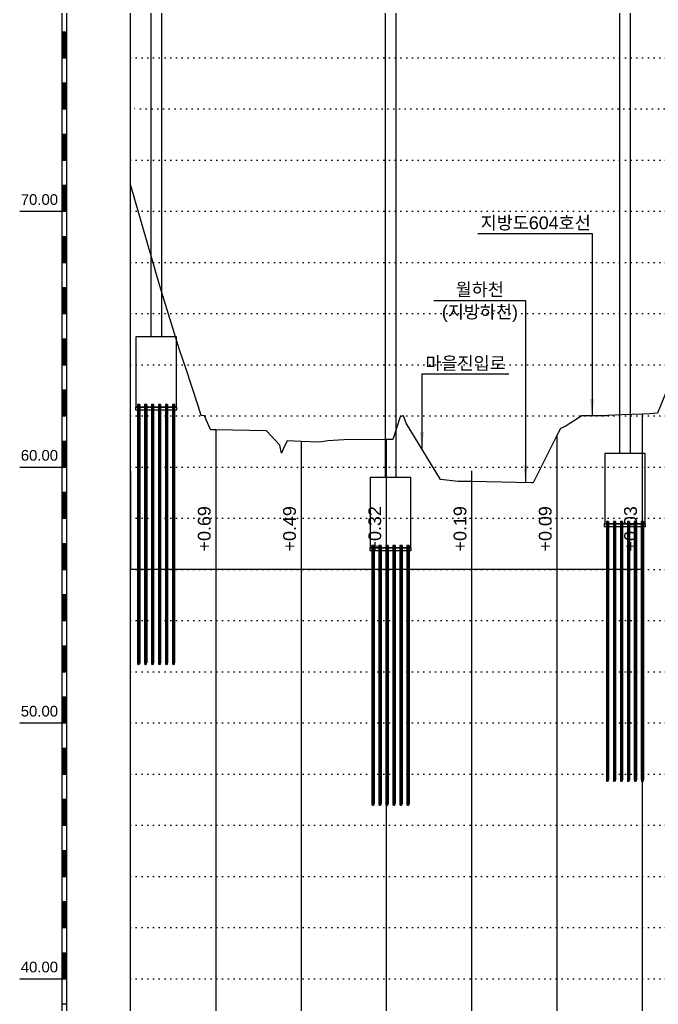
# Model space of a CAD drawing. Header units: millimetres. Extents: x -1499 to 6658, y -12483 to -6008.
# Drawn here: x 210.2 to 360, y -11639.1 to -11408.1 of the extents above; entities that cross this region are included whole.
import ezdxf
from ezdxf.enums import TextEntityAlignment as Align

# ---------------------------------------------------------------- set-up
doc = ezdxf.new("R2010")
doc.units = ezdxf.units.MM
doc.linetypes.add('A-DOTLN01H', pattern=[0.125, 0, -0.125])
for name, color, linetype in [('3공구_안성방향_CR-STRN', 4, 'Continuous'), ('CR-GRID', 56, 'A-DOTLN01H'), ('수직그리드', 1, 'Continuous'), ('일반제원문자', 3, 'Continuous'), ('축척바(문자)', 3, 'Continuous'), ('축척바(선)', 1, 'Continuous'), ('축척바(해치)', 1, 'Continuous')]:
    doc.layers.add(name, color=color, linetype=linetype)
doc.layers.add('CR-VGRD', color=7, linetype='Continuous', true_color=0x7f7f7f)
doc.styles.get("Standard").update_dxf_attribs({"font": 'arial.ttf'})

msp = doc.modelspace()

# ---------------------------------------------------------------- linework, layer by layer
at = {"layer": '3공구_안성방향_CR-STRN', "color": 253, "linetype": 'Continuous'}
for p, q in [((350.91, -11262.37), (350.91, -11509.9)), ((353.41, -11262.37), (353.41, -11509.9)), ((295.91, -11267.31), (295.91, -11515.54)), ((298.41, -11267.31), (298.41, -11515.54)), ((243.41, -11270.64), (243.41, -11482.51)), ((317.66, -11458.32), (344.45, -11458.32)), ((344.45, -11458.32), (344.45, -11501.06)), ((307.35, -11473.96), (328.84, -11473.96)), ((328.84, -11473.96), (328.84, -11516.69)), ((246.91, -11499.01), (246.91, -11482.51)), ((304.53, -11491.23), (324.9, -11491.23)), ((304.53, -11491.23), (304.53, -11508.8)), ((237.8, -11498.41), (237.8, -11559.01)), ((237.81, -11498.41), (237.81, -11559.07)), ((237.84, -11498.41), (237.84, -11559.21)), ((237.89, -11498.41), (237.89, -11559.36)), ((238.06, -11498.41), (238.06, -11559.01)), ((238.23, -11498.41), (238.23, -11558.67)), ((238.28, -11498.41), (238.28, -11558.81)), ((238.3, -11498.41), (238.3, -11558.96)), ((238.31, -11498.41), (238.31, -11559.01)), ((239.44, -11498.41), (239.44, -11559.01)), ((239.45, -11498.41), (239.45, -11559.07)), ((239.48, -11498.41), (239.48, -11559.21)), ((239.53, -11498.41), (239.53, -11559.36)), ((239.7, -11498.41), (239.7, -11559.01)), ((239.87, -11498.41), (239.87, -11558.67)), ((239.92, -11498.41), (239.92, -11558.81)), ((239.94, -11498.41), (239.94, -11558.96)), ((239.95, -11498.41), (239.95, -11559.01)), ((241.08, -11498.41), (241.08, -11559.01)), ((241.09, -11498.41), (241.09, -11559.07)), ((241.12, -11498.41), (241.12, -11559.21)), ((241.17, -11498.41), (241.17, -11559.36)), ((241.34, -11498.41), (241.34, -11559.01)), ((241.51, -11498.41), (241.51, -11558.67)), ((241.56, -11498.41), (241.56, -11558.81)), ((241.58, -11498.41), (241.58, -11558.96)), ((241.59, -11498.41), (241.59, -11559.01)), ((242.72, -11498.41), (242.72, -11559.01)), ((242.73, -11498.41), (242.73, -11559.07)), ((242.76, -11498.41), (242.76, -11559.21)), ((242.81, -11498.41), (242.81, -11559.36)), ((242.98, -11498.41), (242.98, -11559.01)), ((243.15, -11498.41), (243.15, -11558.67)), ((243.2, -11498.41), (243.2, -11558.81)), ((243.22, -11498.41), (243.22, -11558.96)), ((243.23, -11498.41), (243.23, -11559.01)), ((244.87, -11498.41), (244.36, -11498.41)), ((244.36, -11498.41), (244.36, -11559.01)), ((244.87, -11498.41), (244.36, -11498.41)), ((244.37, -11498.41), (244.37, -11559.07)), ((244.4, -11498.41), (244.4, -11559.21)), ((244.45, -11498.41), (244.45, -11559.36)), ((244.62, -11498.41), (244.62, -11559.01)), ((244.79, -11498.41), (244.79, -11558.67)), ((244.84, -11498.41), (244.84, -11558.81)), ((244.86, -11498.41), (244.86, -11558.96)), ((244.87, -11498.41), (244.87, -11559.01)), ((246.51, -11498.41), (246, -11498.41)), ((246, -11498.41), (246, -11559.01)), ((246.51, -11498.41), (246, -11498.41)), ((246.01, -11498.41), (246.01, -11559.07)), ((246.04, -11498.41), (246.04, -11559.21)), ((246.09, -11498.41), (246.09, -11559.36)), ((246.26, -11498.41), (246.26, -11559.01)), ((246.43, -11498.41), (246.43, -11558.67)), ((246.48, -11498.41), (246.48, -11558.81)), ((246.5, -11498.41), (246.5, -11558.96)), ((246.51, -11498.41), (246.51, -11559.01)), ((247.01, -11499.61), (247.01, -11499.01)), ((347.41, -11509.9), (347.41, -11526.4)), ((356.91, -11509.9), (347.41, -11509.9)), ((356.91, -11526.4), (356.91, -11509.9)), ((236.16, -11513.92), (236.16, -11537.06)), ((256.16, -11513.92), (256.16, -11537.06)), ((276.16, -11513.92), (276.16, -11537.06)), ((292.41, -11515.54), (292.41, -11532.04)), ((301.91, -11515.54), (292.41, -11515.54)), ((296.16, -11513.92), (296.16, -11537.06)), ((301.91, -11532.04), (301.91, -11515.54)), ((316.16, -11513.92), (316.16, -11537.06)), ((336.16, -11513.92), (336.16, -11537.06)), ((356.16, -11513.92), (356.16, -11537.06)), ((347.31, -11526.4), (347.31, -11527)), ((357.01, -11526.4), (347.31, -11526.4)), ((347.31, -11527), (357.01, -11527)), ((347.41, -11526.4), (356.91, -11526.4)), ((348.31, -11525.8), (347.8, -11525.8)), ((347.8, -11525.8), (347.8, -11586.4)), ((348.31, -11525.8), (347.8, -11525.8)), ((347.81, -11525.8), (347.81, -11586.46)), ((347.84, -11525.8), (347.84, -11586.6)), ((347.89, -11525.8), (347.89, -11586.75)), ((348.06, -11525.8), (348.06, -11586.4)), ((348.23, -11525.8), (348.23, -11586.05)), ((348.28, -11525.8), (348.28, -11586.2)), ((348.3, -11525.8), (348.3, -11586.34)), ((348.31, -11525.8), (348.31, -11586.4)), ((349.95, -11525.8), (349.44, -11525.8)), ((349.44, -11525.8), (349.44, -11586.4)), ((349.95, -11525.8), (349.44, -11525.8)), ((349.45, -11525.8), (349.45, -11586.46)), ((349.48, -11525.8), (349.48, -11586.6)), ((349.53, -11525.8), (349.53, -11586.75)), ((349.7, -11525.8), (349.7, -11586.4)), ((349.87, -11525.8), (349.87, -11586.05)), ((349.92, -11525.8), (349.92, -11586.2)), ((349.94, -11525.8), (349.94, -11586.34)), ((349.95, -11525.8), (349.95, -11586.4)), ((351.59, -11525.8), (351.08, -11525.8)), ((351.08, -11525.8), (351.08, -11586.4)), ((351.59, -11525.8), (351.08, -11525.8)), ((351.09, -11525.8), (351.09, -11586.46)), ((351.12, -11525.8), (351.12, -11586.6)), ((351.17, -11525.8), (351.17, -11586.75)), ((351.34, -11525.8), (351.34, -11586.4)), ((351.51, -11525.8), (351.51, -11586.05)), ((351.56, -11525.8), (351.56, -11586.2)), ((351.58, -11525.8), (351.58, -11586.34)), ((351.59, -11525.8), (351.59, -11586.4)), ((353.23, -11525.8), (352.72, -11525.8)), ((352.72, -11525.8), (352.72, -11586.4)), ((353.23, -11525.8), (352.72, -11525.8)), ((352.73, -11525.8), (352.73, -11586.46)), ((352.76, -11525.8), (352.76, -11586.6)), ((352.81, -11525.8), (352.81, -11586.75)), ((352.98, -11525.8), (352.98, -11586.4)), ((353.15, -11525.8), (353.15, -11586.05)), ((353.2, -11525.8), (353.2, -11586.2)), ((353.22, -11525.8), (353.22, -11586.34)), ((353.23, -11525.8), (353.23, -11586.4)), ((354.87, -11525.8), (354.36, -11525.8)), ((354.36, -11525.8), (354.36, -11586.4)), ((354.87, -11525.8), (354.36, -11525.8)), ((354.37, -11525.8), (354.37, -11586.46)), ((354.4, -11525.8), (354.4, -11586.6)), ((354.45, -11525.8), (354.45, -11586.75)), ((354.62, -11525.8), (354.62, -11586.4)), ((354.79, -11525.8), (354.79, -11586.05)), ((354.84, -11525.8), (354.84, -11586.2)), ((354.86, -11525.8), (354.86, -11586.34)), ((354.87, -11525.8), (354.87, -11586.4)), ((356.51, -11525.8), (356, -11525.8)), ((356, -11525.8), (356, -11586.4)), ((356.51, -11525.8), (356, -11525.8)), ((356.01, -11525.8), (356.01, -11586.46)), ((356.04, -11525.8), (356.04, -11586.6)), ((356.09, -11525.8), (356.09, -11586.75)), ((356.26, -11525.8), (356.26, -11586.4)), ((356.43, -11525.8), (356.43, -11586.05)), ((356.48, -11525.8), (356.48, -11586.2)), ((356.5, -11525.8), (356.5, -11586.34)), ((356.51, -11525.8), (356.51, -11586.4)), ((357.01, -11527), (357.01, -11526.4)), ((292.31, -11532.04), (292.31, -11532.64)), ((302.01, -11532.04), (292.31, -11532.04)), ((292.41, -11532.04), (301.91, -11532.04)), ((293.31, -11531.44), (292.8, -11531.44)), ((292.8, -11531.44), (292.8, -11592.04)), ((293.31, -11531.44), (292.8, -11531.44)), ((292.81, -11531.44), (292.81, -11592.1)), ((292.84, -11531.44), (292.84, -11592.24)), ((292.89, -11531.44), (292.89, -11592.39)), ((293.06, -11531.44), (293.06, -11592.04)), ((293.23, -11531.44), (293.23, -11591.69)), ((293.28, -11531.44), (293.28, -11591.84)), ((293.3, -11531.44), (293.3, -11591.98)), ((293.31, -11531.44), (293.31, -11592.04)), ((294.95, -11531.44), (294.44, -11531.44)), ((294.44, -11531.44), (294.44, -11592.04)), ((294.95, -11531.44), (294.44, -11531.44)), ((294.45, -11531.44), (294.45, -11592.1)), ((294.48, -11531.44), (294.48, -11592.24)), ((294.53, -11531.44), (294.53, -11592.39)), ((294.7, -11531.44), (294.7, -11592.04)), ((294.87, -11531.44), (294.87, -11591.69)), ((294.92, -11531.44), (294.92, -11591.84)), ((294.94, -11531.44), (294.94, -11591.98)), ((294.95, -11531.44), (294.95, -11592.04)), ((296.59, -11531.44), (296.08, -11531.44)), ((296.08, -11531.44), (296.08, -11592.04)), ((296.59, -11531.44), (296.08, -11531.44)), ((296.09, -11531.44), (296.09, -11592.1)), ((296.12, -11531.44), (296.12, -11592.24)), ((296.17, -11531.44), (296.17, -11592.39)), ((296.34, -11531.44), (296.34, -11592.04)), ((296.51, -11531.44), (296.51, -11591.69)), ((296.56, -11531.44), (296.56, -11591.84)), ((296.58, -11531.44), (296.58, -11591.98)), ((296.59, -11531.44), (296.59, -11592.04)), ((298.23, -11531.44), (297.72, -11531.44)), ((297.72, -11531.44), (297.72, -11592.04)), ((298.23, -11531.44), (297.72, -11531.44)), ((297.73, -11531.44), (297.73, -11592.1)), ((297.76, -11531.44), (297.76, -11592.24)), ((297.81, -11531.44), (297.81, -11592.39)), ((297.98, -11531.44), (297.98, -11592.04)), ((298.15, -11531.44), (298.15, -11591.69)), ((298.2, -11531.44), (298.2, -11591.84)), ((298.22, -11531.44), (298.22, -11591.98)), ((298.23, -11531.44), (298.23, -11592.04)), ((299.87, -11531.44), (299.36, -11531.44)), ((299.36, -11531.44), (299.36, -11592.04)), ((299.87, -11531.44), (299.36, -11531.44)), ((299.37, -11531.44), (299.37, -11592.1)), ((299.4, -11531.44), (299.4, -11592.24)), ((299.45, -11531.44), (299.45, -11592.39)), ((299.62, -11531.44), (299.62, -11592.04)), ((299.79, -11531.44), (299.79, -11591.69)), ((299.84, -11531.44), (299.84, -11591.84)), ((299.86, -11531.44), (299.86, -11591.98)), ((299.87, -11531.44), (299.87, -11592.04)), ((301.51, -11531.44), (301, -11531.44)), ((301, -11531.44), (301, -11592.04)), ((301.51, -11531.44), (301, -11531.44)), ((301.01, -11531.44), (301.01, -11592.1)), ((301.04, -11531.44), (301.04, -11592.24)), ((301.09, -11531.44), (301.09, -11592.39)), ((301.26, -11531.44), (301.26, -11592.04)), ((301.43, -11531.44), (301.43, -11591.69)), ((301.48, -11531.44), (301.48, -11591.84)), ((301.5, -11531.44), (301.5, -11591.98)), ((301.51, -11531.44), (301.51, -11592.04)), ((302.01, -11532.64), (302.01, -11532.04)), ((292.31, -11532.64), (302.01, -11532.64)), ((356.16, -11537.06), (236.16, -11537.06))]:
    msp.add_line(p, q, dxfattribs=at)
at = {"layer": '3공구_안성방향_CR-STRN', "color": 1, "linetype": 'Continuous'}
for p, q in [((240.91, -11270.64), (240.91, -11482.51)), ((237.41, -11482.51), (237.41, -11499.01)), ((246.91, -11482.51), (237.41, -11482.51)), ((237.31, -11499.01), (237.31, -11499.61)), ((247.01, -11499.01), (237.31, -11499.01)), ((237.31, -11499.61), (247.01, -11499.61)), ((237.41, -11499.01), (246.91, -11499.01)), ((238.31, -11498.41), (237.8, -11498.41)), ((238.31, -11498.41), (237.8, -11498.41)), ((239.95, -11498.41), (239.44, -11498.41)), ((239.95, -11498.41), (239.44, -11498.41)), ((241.59, -11498.41), (241.08, -11498.41)), ((241.59, -11498.41), (241.08, -11498.41)), ((243.23, -11498.41), (242.72, -11498.41)), ((243.23, -11498.41), (242.72, -11498.41))]:
    msp.add_line(p, q, dxfattribs=at)
at = {"layer": '3공구_안성방향_CR-STRN', "color": 253, "linetype": 'Continuous'}
for centre, major_axis, start_param, end_param in [((237.93, -11558.52), (0, 0.906), 2.229119, 4.134518), ((238.18, -11559.59), (0, 0.952), -0.927295, 0.927295), ((238.18, -11558.44), (0, 0.953), 2.214297, 4.068888), ((239.57, -11558.52), (0, 0.906), 2.229119, 4.134518), ((239.82, -11559.59), (0, 0.952), -0.927295, 0.927295), ((239.82, -11558.44), (0, 0.953), 2.214297, 4.068888), ((241.21, -11558.52), (0, 0.906), 2.229119, 4.134518), ((241.46, -11559.59), (0, 0.952), -0.927295, 0.927295), ((241.46, -11558.44), (0, 0.953), 2.214297, 4.068888), ((242.85, -11558.52), (0, 0.906), 2.229119, 4.134518), ((243.1, -11559.59), (0, 0.952), -0.927295, 0.927295), ((243.1, -11558.44), (0, 0.953), 2.214297, 4.068888), ((244.49, -11558.52), (0, 0.906), 2.229119, 4.134518), ((244.74, -11559.59), (0, 0.952), -0.927295, 0.927295), ((244.74, -11558.44), (0, 0.953), 2.214297, 4.068888), ((246.13, -11558.52), (0, 0.906), 2.229119, 4.134518), ((246.38, -11559.59), (0, 0.952), -0.927295, 0.927295), ((246.38, -11558.44), (0, 0.953), 2.214297, 4.068888), ((347.93, -11585.91), (0, 0.906), 2.229119, 4.134518), ((348.18, -11586.97), (0, 0.952), -0.927295, 0.927295), ((348.18, -11585.83), (0, 0.953), 2.214297, 4.068888), ((349.57, -11585.91), (0, 0.906), 2.229119, 4.134518), ((349.82, -11586.97), (0, 0.952), -0.927295, 0.927295), ((349.82, -11585.83), (0, 0.953), 2.214297, 4.068888), ((351.21, -11585.91), (0, 0.906), 2.229119, 4.134518), ((351.46, -11586.97), (0, 0.952), -0.927295, 0.927295), ((351.46, -11585.83), (0, 0.953), 2.214297, 4.068888), ((352.85, -11585.91), (0, 0.906), 2.229119, 4.134518), ((353.1, -11586.97), (0, 0.952), -0.927295, 0.927295), ((353.1, -11585.83), (0, 0.953), 2.214297, 4.068888), ((354.49, -11585.91), (0, 0.906), 2.229119, 4.134518), ((354.74, -11586.97), (0, 0.952), -0.927295, 0.927295), ((354.74, -11585.83), (0, 0.953), 2.214297, 4.068888), ((356.13, -11585.91), (0, 0.906), 2.229119, 4.134518), ((356.38, -11586.97), (0, 0.952), -0.927295, 0.927295), ((356.38, -11585.83), (0, 0.953), 2.214297, 4.068888), ((292.93, -11591.55), (0, 0.906), 2.229119, 4.134518), ((293.18, -11592.61), (0, 0.952), -0.927295, 0.927295), ((293.18, -11591.47), (0, 0.953), 2.214297, 4.068888), ((294.57, -11591.55), (0, 0.906), 2.229119, 4.134518), ((294.82, -11592.61), (0, 0.952), -0.927295, 0.927295), ((294.82, -11591.47), (0, 0.953), 2.214297, 4.068888), ((296.21, -11591.55), (0, 0.906), 2.229119, 4.134518), ((296.46, -11592.61), (0, 0.952), -0.927295, 0.927295), ((296.46, -11591.47), (0, 0.953), 2.214297, 4.068888), ((297.85, -11591.55), (0, 0.906), 2.229119, 4.134518), ((298.1, -11592.61), (0, 0.952), -0.927295, 0.927295), ((298.1, -11591.47), (0, 0.953), 2.214297, 4.068888), ((299.49, -11591.55), (0, 0.906), 2.229119, 4.134518), ((299.74, -11592.61), (0, 0.952), -0.927295, 0.927295), ((299.74, -11591.47), (0, 0.953), 2.214297, 4.068888), ((301.13, -11591.55), (0, 0.906), 2.229119, 4.134518), ((301.38, -11592.61), (0, 0.952), -0.927295, 0.927295), ((301.38, -11591.47), (0, 0.953), 2.214297, 4.068888)]:
    msp.add_ellipse(centre, major_axis=major_axis, ratio=0.166667, start_param=start_param, end_param=end_param, dxfattribs=at)
for points in [[(344.45, -11501.06), (343.95, -11497.06), (344.95, -11497.06)], [(304.53, -11508.8), (304.03, -11504.8), (305.03, -11504.8)], [(328.84, -11516.69), (328.34, -11512.69), (329.34, -11512.69)]]:
    msp.add_solid(points, dxfattribs=at)
at = {"layer": 'CR-GRID', "linetype": 'A-DOTLN01H', "ltscale": 10}
for p, q in [((236.16, -11417.06), (696.16, -11417.06)), ((696.16, -11429.06), (236.16, -11429.06)), ((236.16, -11441.06), (696.16, -11441.06)), ((236.16, -11453.06), (696.16, -11453.06)), ((236.16, -11453.06), (696.16, -11453.06)), ((236.16, -11465.06), (696.16, -11465.06)), ((236.16, -11477.06), (696.16, -11477.06)), ((236.16, -11489.06), (696.16, -11489.06)), ((236.16, -11501.06), (696.16, -11501.06)), ((236.16, -11513.06), (696.16, -11513.06)), ((236.16, -11513.06), (696.16, -11513.06)), ((236.16, -11525.06), (696.16, -11525.06)), ((236.16, -11537.06), (696.16, -11537.06)), ((236.16, -11549.06), (696.16, -11549.06)), ((236.16, -11561.06), (696.16, -11561.06)), ((236.16, -11573.06), (696.16, -11573.06)), ((236.16, -11573.06), (696.16, -11573.06)), ((236.16, -11585.06), (696.16, -11585.06)), ((236.16, -11597.06), (696.16, -11597.06)), ((236.16, -11609.06), (696.16, -11609.06)), ((236.16, -11621.06), (696.16, -11621.06)), ((236.16, -11633.06), (696.16, -11633.06)), ((236.16, -11633.06), (696.16, -11633.06))]:
    msp.add_line(p, q, dxfattribs=at)
at = {"layer": 'CR-VGRD', "color": 253, "linetype": 'Continuous', "flags": 128}
msp.add_lwpolyline([(363.54, -11491.22), (359.79, -11500.4), (357.9, -11500.58), (356.16, -11500.64), (351.43, -11500.82), (348.06, -11501), (347.76, -11501.06), (347.23, -11501.06), (347.21, -11501.06), (346.46, -11501.06), (345.8, -11501.06), (345.49, -11501.06), (342.02, -11501.06), (338.13, -11503.58), (337.01, -11504), (336.16, -11505.68), (330.63, -11516.78), (330.23, -11516.72), (316.16, -11516.48), (313, -11516.42), (308.88, -11515.94), (300.84, -11502.74), (300.21, -11501.06), (300.16, -11501.06), (299.41, -11501.3), (297.68, -11506.58), (296.16, -11506.58), (286.22, -11506.7), (282.47, -11506.88), (280.49, -11507.24), (276.16, -11507.06), (272.89, -11506.94), (271.98, -11508.86), (271.58, -11509.82), (271.16, -11507.9), (268.05, -11504.6), (256.16, -11504.3), (255.48, -11504.3), (254.98, -11504.3), (254.84, -11504.18), (254.75, -11503.94), (253.49, -11501.06), (252.77, -11500.94), (252.01, -11498.72), (249.16, -11489.84), (247.65, -11485.58), (243.21, -11471.12), (243.19, -11471.06), (243.17, -11471), (243.14, -11470.88), (236.16, -11446.76)], dxfattribs=at)
at = {"layer": '수직그리드', "color": 253}
for p, q in [((356.16, -11500.64), (356.16, -11873.06)), ((256.16, -11504.3), (256.16, -11873.06)), ((296.16, -11506.58), (296.16, -11873.06)), ((336.16, -11505.68), (336.16, -11873.06)), ((276.16, -11507.06), (276.16, -11873.06)), ((316.16, -11516.48), (316.16, -11873.06))]:
    msp.add_line(p, q, dxfattribs=at)
at = {"layer": '축척바(선)'}
for p, q in [((236.16, -11873.06), (236.16, -10307.06)), ((236.16, -11873.06), (236.16, -10307.06)), ((220.16, -11873.06), (220.16, -10313.06)), ((220.16, -11873.06), (220.16, -10313.06)), ((220.16, -11873.06), (220.16, -10313.06)), ((220.16, -11873.06), (220.16, -10313.06)), ((221.16, -10313.06), (221.16, -11873.06)), ((221.16, -10313.06), (221.16, -11873.06)), ((221.16, -10313.06), (221.16, -11873.06)), ((221.16, -10313.06), (221.16, -11873.06)), ((210.16, -11453.06), (221.16, -11453.06)), ((210.16, -11513.06), (221.16, -11513.06)), ((210.16, -11573.06), (221.16, -11573.06)), ((210.16, -11633.06), (221.16, -11633.06))]:
    msp.add_line(p, q, dxfattribs=at)
at = {"layer": '축척바(해치)'}
for p, q in [((220.16, -11411.06), (220.16, -11405.06)), ((221.16, -11405.06), (221.16, -11411.06)), ((220.16, -11417.06), (220.16, -11411.06)), ((220.16, -11411.06), (221.16, -11411.06)), ((221.16, -11411.06), (220.16, -11411.06)), ((220.26, -11417.06), (220.26, -11411.06)), ((220.36, -11411.06), (220.36, -11417.06)), ((220.46, -11417.06), (220.46, -11411.06)), ((220.56, -11411.06), (220.56, -11417.06)), ((220.66, -11417.06), (220.66, -11411.06)), ((220.76, -11411.06), (220.76, -11417.06)), ((220.86, -11417.06), (220.86, -11411.06)), ((220.96, -11411.06), (220.96, -11417.06)), ((221.06, -11417.06), (221.06, -11411.06)), ((221.16, -11411.06), (221.16, -11417.06)), ((220.16, -11423.06), (220.16, -11417.06)), ((220.16, -11417.06), (221.16, -11417.06)), ((220.16, -11423.06), (220.16, -11417.06)), ((220.16, -11417.06), (221.16, -11417.06)), ((221.16, -11417.06), (220.16, -11417.06)), ((221.16, -11417.06), (221.16, -11423.06)), ((220.16, -11429.06), (220.16, -11423.06)), ((220.16, -11423.06), (221.16, -11423.06)), ((220.16, -11429.06), (220.16, -11423.06)), ((220.16, -11423.06), (221.16, -11423.06)), ((221.16, -11423.06), (220.16, -11423.06)), ((220.26, -11429.06), (220.26, -11423.06)), ((220.26, -11429.06), (220.26, -11423.06)), ((220.36, -11423.06), (220.36, -11429.06)), ((220.36, -11423.06), (220.36, -11429.06)), ((220.46, -11429.06), (220.46, -11423.06)), ((220.46, -11429.06), (220.46, -11423.06)), ((220.56, -11423.06), (220.56, -11429.06)), ((220.56, -11423.06), (220.56, -11429.06)), ((220.66, -11429.06), (220.66, -11423.06)), ((220.66, -11429.06), (220.66, -11423.06)), ((220.76, -11423.06), (220.76, -11429.06)), ((220.76, -11423.06), (220.76, -11429.06)), ((220.86, -11429.06), (220.86, -11423.06)), ((220.86, -11429.06), (220.86, -11423.06)), ((220.96, -11423.06), (220.96, -11429.06)), ((220.96, -11423.06), (220.96, -11429.06)), ((221.06, -11429.06), (221.06, -11423.06)), ((221.06, -11429.06), (221.06, -11423.06)), ((221.16, -11423.06), (221.16, -11429.06)), ((221.16, -11423.06), (221.16, -11429.06)), ((220.16, -11435.06), (220.16, -11429.06)), ((220.16, -11429.06), (221.16, -11429.06)), ((221.16, -11429.06), (220.16, -11429.06)), ((220.16, -11435.06), (220.16, -11429.06)), ((220.16, -11429.06), (221.16, -11429.06)), ((221.16, -11429.06), (220.16, -11429.06)), ((221.16, -11429.06), (221.16, -11435.06)), ((221.16, -11429.06), (221.16, -11435.06)), ((220.16, -11441.06), (220.16, -11435.06)), ((220.16, -11435.06), (221.16, -11435.06)), ((221.16, -11435.06), (220.16, -11435.06)), ((220.16, -11441.06), (220.16, -11435.06)), ((220.16, -11435.06), (221.16, -11435.06)), ((221.16, -11435.06), (220.16, -11435.06)), ((220.26, -11441.06), (220.26, -11435.06)), ((220.26, -11441.06), (220.26, -11435.06)), ((220.36, -11435.06), (220.36, -11441.06)), ((220.36, -11435.06), (220.36, -11441.06)), ((220.46, -11441.06), (220.46, -11435.06)), ((220.46, -11441.06), (220.46, -11435.06)), ((220.56, -11435.06), (220.56, -11441.06)), ((220.56, -11435.06), (220.56, -11441.06)), ((220.66, -11441.06), (220.66, -11435.06)), ((220.66, -11441.06), (220.66, -11435.06)), ((220.76, -11435.06), (220.76, -11441.06)), ((220.76, -11435.06), (220.76, -11441.06)), ((220.86, -11441.06), (220.86, -11435.06)), ((220.86, -11441.06), (220.86, -11435.06)), ((220.96, -11435.06), (220.96, -11441.06)), ((220.96, -11435.06), (220.96, -11441.06)), ((221.06, -11441.06), (221.06, -11435.06)), ((221.06, -11441.06), (221.06, -11435.06)), ((221.16, -11435.06), (221.16, -11441.06)), ((221.16, -11435.06), (221.16, -11441.06)), ((220.16, -11447.06), (220.16, -11441.06)), ((220.16, -11441.06), (221.16, -11441.06)), ((221.16, -11441.06), (220.16, -11441.06)), ((220.16, -11447.06), (220.16, -11441.06)), ((220.16, -11441.06), (221.16, -11441.06)), ((221.16, -11441.06), (220.16, -11441.06)), ((221.16, -11441.06), (221.16, -11447.06)), ((221.16, -11441.06), (221.16, -11447.06)), ((220.16, -11453.06), (220.16, -11447.06)), ((220.16, -11447.06), (221.16, -11447.06)), ((221.16, -11447.06), (220.16, -11447.06)), ((220.16, -11453.06), (220.16, -11447.06)), ((220.16, -11447.06), (221.16, -11447.06)), ((221.16, -11447.06), (220.16, -11447.06)), ((220.26, -11453.06), (220.26, -11447.06)), ((220.26, -11453.06), (220.26, -11447.06)), ((220.36, -11447.06), (220.36, -11453.06)), ((220.36, -11447.06), (220.36, -11453.06)), ((220.46, -11453.06), (220.46, -11447.06)), ((220.46, -11453.06), (220.46, -11447.06)), ((220.56, -11447.06), (220.56, -11453.06)), ((220.56, -11447.06), (220.56, -11453.06)), ((220.66, -11453.06), (220.66, -11447.06)), ((220.66, -11453.06), (220.66, -11447.06)), ((220.76, -11447.06), (220.76, -11453.06)), ((220.76, -11447.06), (220.76, -11453.06)), ((220.86, -11453.06), (220.86, -11447.06)), ((220.86, -11453.06), (220.86, -11447.06)), ((220.96, -11447.06), (220.96, -11453.06)), ((220.96, -11447.06), (220.96, -11453.06)), ((221.06, -11453.06), (221.06, -11447.06)), ((221.06, -11453.06), (221.06, -11447.06)), ((221.16, -11447.06), (221.16, -11453.06)), ((221.16, -11447.06), (221.16, -11453.06)), ((220.16, -11459.06), (220.16, -11453.06)), ((220.16, -11453.06), (221.16, -11453.06)), ((221.16, -11453.06), (220.16, -11453.06)), ((220.16, -11459.06), (220.16, -11453.06)), ((220.16, -11453.06), (221.16, -11453.06)), ((221.16, -11453.06), (220.16, -11453.06)), ((221.16, -11453.06), (221.16, -11459.06)), ((221.16, -11453.06), (221.16, -11459.06)), ((220.16, -11465.06), (220.16, -11459.06)), ((220.16, -11459.06), (221.16, -11459.06)), ((221.16, -11459.06), (220.16, -11459.06)), ((220.16, -11465.06), (220.16, -11459.06)), ((220.16, -11459.06), (221.16, -11459.06)), ((221.16, -11459.06), (220.16, -11459.06)), ((220.26, -11465.06), (220.26, -11459.06)), ((220.26, -11465.06), (220.26, -11459.06)), ((220.36, -11459.06), (220.36, -11465.06)), ((220.36, -11459.06), (220.36, -11465.06)), ((220.46, -11465.06), (220.46, -11459.06)), ((220.46, -11465.06), (220.46, -11459.06)), ((220.56, -11459.06), (220.56, -11465.06)), ((220.56, -11459.06), (220.56, -11465.06)), ((220.66, -11465.06), (220.66, -11459.06)), ((220.66, -11465.06), (220.66, -11459.06)), ((220.76, -11459.06), (220.76, -11465.06)), ((220.76, -11459.06), (220.76, -11465.06)), ((220.86, -11465.06), (220.86, -11459.06)), ((220.86, -11465.06), (220.86, -11459.06)), ((220.96, -11459.06), (220.96, -11465.06)), ((220.96, -11459.06), (220.96, -11465.06)), ((221.06, -11465.06), (221.06, -11459.06)), ((221.06, -11465.06), (221.06, -11459.06)), ((221.16, -11459.06), (221.16, -11465.06)), ((221.16, -11459.06), (221.16, -11465.06)), ((220.16, -11471.06), (220.16, -11465.06)), ((220.16, -11465.06), (221.16, -11465.06)), ((221.16, -11465.06), (220.16, -11465.06)), ((220.16, -11471.06), (220.16, -11465.06)), ((220.16, -11465.06), (221.16, -11465.06)), ((221.16, -11465.06), (220.16, -11465.06)), ((221.16, -11465.06), (221.16, -11471.06)), ((221.16, -11465.06), (221.16, -11471.06)), ((220.16, -11477.06), (220.16, -11471.06)), ((220.16, -11471.06), (221.16, -11471.06)), ((221.16, -11471.06), (220.16, -11471.06)), ((220.16, -11477.06), (220.16, -11471.06)), ((220.16, -11471.06), (221.16, -11471.06)), ((221.16, -11471.06), (220.16, -11471.06)), ((220.26, -11477.06), (220.26, -11471.06)), ((220.26, -11477.06), (220.26, -11471.06)), ((220.36, -11471.06), (220.36, -11477.06)), ((220.36, -11471.06), (220.36, -11477.06)), ((220.46, -11477.06), (220.46, -11471.06)), ((220.46, -11477.06), (220.46, -11471.06)), ((220.56, -11471.06), (220.56, -11477.06)), ((220.56, -11471.06), (220.56, -11477.06)), ((220.66, -11477.06), (220.66, -11471.06)), ((220.66, -11477.06), (220.66, -11471.06)), ((220.76, -11471.06), (220.76, -11477.06)), ((220.76, -11471.06), (220.76, -11477.06)), ((220.86, -11477.06), (220.86, -11471.06)), ((220.86, -11477.06), (220.86, -11471.06)), ((220.96, -11471.06), (220.96, -11477.06)), ((220.96, -11471.06), (220.96, -11477.06)), ((221.06, -11477.06), (221.06, -11471.06)), ((221.06, -11477.06), (221.06, -11471.06)), ((221.16, -11471.06), (221.16, -11477.06)), ((221.16, -11471.06), (221.16, -11477.06)), ((220.16, -11483.06), (220.16, -11477.06)), ((220.16, -11477.06), (221.16, -11477.06)), ((221.16, -11477.06), (220.16, -11477.06)), ((220.16, -11483.06), (220.16, -11477.06)), ((220.16, -11477.06), (221.16, -11477.06)), ((221.16, -11477.06), (220.16, -11477.06)), ((221.16, -11477.06), (221.16, -11483.06)), ((221.16, -11477.06), (221.16, -11483.06)), ((220.16, -11489.06), (220.16, -11483.06)), ((220.16, -11483.06), (221.16, -11483.06)), ((221.16, -11483.06), (220.16, -11483.06)), ((220.16, -11489.06), (220.16, -11483.06)), ((220.16, -11483.06), (221.16, -11483.06)), ((221.16, -11483.06), (220.16, -11483.06)), ((220.26, -11489.06), (220.26, -11483.06)), ((220.26, -11489.06), (220.26, -11483.06)), ((220.36, -11483.06), (220.36, -11489.06)), ((220.36, -11483.06), (220.36, -11489.06)), ((220.46, -11489.06), (220.46, -11483.06)), ((220.46, -11489.06), (220.46, -11483.06)), ((220.56, -11483.06), (220.56, -11489.06)), ((220.56, -11483.06), (220.56, -11489.06)), ((220.66, -11489.06), (220.66, -11483.06)), ((220.66, -11489.06), (220.66, -11483.06)), ((220.76, -11483.06), (220.76, -11489.06)), ((220.76, -11483.06), (220.76, -11489.06)), ((220.86, -11489.06), (220.86, -11483.06)), ((220.86, -11489.06), (220.86, -11483.06)), ((220.96, -11483.06), (220.96, -11489.06)), ((220.96, -11483.06), (220.96, -11489.06)), ((221.06, -11489.06), (221.06, -11483.06)), ((221.06, -11489.06), (221.06, -11483.06)), ((221.16, -11483.06), (221.16, -11489.06)), ((221.16, -11483.06), (221.16, -11489.06)), ((220.16, -11495.06), (220.16, -11489.06)), ((220.16, -11489.06), (221.16, -11489.06)), ((221.16, -11489.06), (220.16, -11489.06)), ((220.16, -11495.06), (220.16, -11489.06)), ((220.16, -11489.06), (221.16, -11489.06)), ((221.16, -11489.06), (220.16, -11489.06)), ((221.16, -11489.06), (221.16, -11495.06)), ((221.16, -11489.06), (221.16, -11495.06)), ((220.16, -11501.06), (220.16, -11495.06)), ((220.16, -11495.06), (221.16, -11495.06)), ((221.16, -11495.06), (220.16, -11495.06)), ((220.16, -11501.06), (220.16, -11495.06)), ((220.16, -11495.06), (221.16, -11495.06)), ((221.16, -11495.06), (220.16, -11495.06)), ((220.26, -11501.06), (220.26, -11495.06)), ((220.26, -11501.06), (220.26, -11495.06)), ((220.36, -11495.06), (220.36, -11501.06)), ((220.36, -11495.06), (220.36, -11501.06)), ((220.46, -11501.06), (220.46, -11495.06)), ((220.46, -11501.06), (220.46, -11495.06)), ((220.56, -11495.06), (220.56, -11501.06)), ((220.56, -11495.06), (220.56, -11501.06)), ((220.66, -11501.06), (220.66, -11495.06)), ((220.66, -11501.06), (220.66, -11495.06)), ((220.76, -11495.06), (220.76, -11501.06)), ((220.76, -11495.06), (220.76, -11501.06)), ((220.86, -11501.06), (220.86, -11495.06)), ((220.86, -11501.06), (220.86, -11495.06)), ((220.96, -11495.06), (220.96, -11501.06)), ((220.96, -11495.06), (220.96, -11501.06)), ((221.06, -11501.06), (221.06, -11495.06)), ((221.06, -11501.06), (221.06, -11495.06)), ((221.16, -11495.06), (221.16, -11501.06)), ((221.16, -11495.06), (221.16, -11501.06)), ((220.16, -11507.06), (220.16, -11501.06)), ((220.16, -11501.06), (221.16, -11501.06)), ((221.16, -11501.06), (220.16, -11501.06)), ((220.16, -11507.06), (220.16, -11501.06)), ((220.16, -11501.06), (221.16, -11501.06)), ((221.16, -11501.06), (220.16, -11501.06)), ((221.16, -11501.06), (221.16, -11507.06)), ((221.16, -11501.06), (221.16, -11507.06)), ((220.16, -11513.06), (220.16, -11507.06)), ((220.16, -11507.06), (221.16, -11507.06)), ((221.16, -11507.06), (220.16, -11507.06)), ((220.16, -11513.06), (220.16, -11507.06)), ((220.16, -11507.06), (221.16, -11507.06)), ((221.16, -11507.06), (220.16, -11507.06)), ((220.26, -11513.06), (220.26, -11507.06)), ((220.26, -11513.06), (220.26, -11507.06)), ((220.36, -11507.06), (220.36, -11513.06)), ((220.36, -11507.06), (220.36, -11513.06)), ((220.46, -11513.06), (220.46, -11507.06)), ((220.46, -11513.06), (220.46, -11507.06)), ((220.56, -11507.06), (220.56, -11513.06)), ((220.56, -11507.06), (220.56, -11513.06)), ((220.66, -11513.06), (220.66, -11507.06)), ((220.66, -11513.06), (220.66, -11507.06)), ((220.76, -11507.06), (220.76, -11513.06)), ((220.76, -11507.06), (220.76, -11513.06)), ((220.86, -11513.06), (220.86, -11507.06)), ((220.86, -11513.06), (220.86, -11507.06)), ((220.96, -11507.06), (220.96, -11513.06)), ((220.96, -11507.06), (220.96, -11513.06)), ((221.06, -11513.06), (221.06, -11507.06)), ((221.06, -11513.06), (221.06, -11507.06)), ((221.16, -11507.06), (221.16, -11513.06)), ((221.16, -11507.06), (221.16, -11513.06)), ((220.16, -11519.06), (220.16, -11513.06)), ((220.16, -11513.06), (221.16, -11513.06)), ((221.16, -11513.06), (220.16, -11513.06)), ((220.16, -11519.06), (220.16, -11513.06)), ((220.16, -11513.06), (221.16, -11513.06)), ((221.16, -11513.06), (220.16, -11513.06)), ((221.16, -11513.06), (221.16, -11519.06)), ((221.16, -11513.06), (221.16, -11519.06)), ((220.16, -11525.06), (220.16, -11519.06)), ((220.16, -11519.06), (221.16, -11519.06)), ((221.16, -11519.06), (220.16, -11519.06)), ((220.16, -11525.06), (220.16, -11519.06)), ((220.16, -11519.06), (221.16, -11519.06)), ((221.16, -11519.06), (220.16, -11519.06)), ((220.26, -11525.06), (220.26, -11519.06)), ((220.26, -11525.06), (220.26, -11519.06)), ((220.36, -11519.06), (220.36, -11525.06)), ((220.36, -11519.06), (220.36, -11525.06)), ((220.46, -11525.06), (220.46, -11519.06)), ((220.46, -11525.06), (220.46, -11519.06)), ((220.56, -11519.06), (220.56, -11525.06)), ((220.56, -11519.06), (220.56, -11525.06)), ((220.66, -11525.06), (220.66, -11519.06)), ((220.66, -11525.06), (220.66, -11519.06)), ((220.76, -11519.06), (220.76, -11525.06)), ((220.76, -11519.06), (220.76, -11525.06)), ((220.86, -11525.06), (220.86, -11519.06)), ((220.86, -11525.06), (220.86, -11519.06)), ((220.96, -11519.06), (220.96, -11525.06)), ((220.96, -11519.06), (220.96, -11525.06)), ((221.06, -11525.06), (221.06, -11519.06)), ((221.06, -11525.06), (221.06, -11519.06)), ((221.16, -11519.06), (221.16, -11525.06)), ((221.16, -11519.06), (221.16, -11525.06)), ((220.16, -11531.06), (220.16, -11525.06)), ((220.16, -11525.06), (221.16, -11525.06)), ((221.16, -11525.06), (220.16, -11525.06)), ((220.16, -11531.06), (220.16, -11525.06)), ((220.16, -11525.06), (221.16, -11525.06)), ((221.16, -11525.06), (220.16, -11525.06)), ((221.16, -11525.06), (221.16, -11531.06)), ((221.16, -11525.06), (221.16, -11531.06)), ((220.16, -11537.06), (220.16, -11531.06)), ((220.16, -11531.06), (221.16, -11531.06)), ((221.16, -11531.06), (220.16, -11531.06)), ((220.16, -11537.06), (220.16, -11531.06)), ((220.16, -11531.06), (221.16, -11531.06)), ((221.16, -11531.06), (220.16, -11531.06)), ((220.26, -11537.06), (220.26, -11531.06)), ((220.26, -11537.06), (220.26, -11531.06)), ((220.36, -11531.06), (220.36, -11537.06)), ((220.36, -11531.06), (220.36, -11537.06)), ((220.46, -11537.06), (220.46, -11531.06)), ((220.46, -11537.06), (220.46, -11531.06)), ((220.56, -11531.06), (220.56, -11537.06)), ((220.56, -11531.06), (220.56, -11537.06)), ((220.66, -11537.06), (220.66, -11531.06)), ((220.66, -11537.06), (220.66, -11531.06)), ((220.76, -11531.06), (220.76, -11537.06)), ((220.76, -11531.06), (220.76, -11537.06)), ((220.86, -11537.06), (220.86, -11531.06)), ((220.86, -11537.06), (220.86, -11531.06)), ((220.96, -11531.06), (220.96, -11537.06)), ((220.96, -11531.06), (220.96, -11537.06)), ((221.06, -11537.06), (221.06, -11531.06)), ((221.06, -11537.06), (221.06, -11531.06)), ((221.16, -11531.06), (221.16, -11537.06)), ((221.16, -11531.06), (221.16, -11537.06)), ((220.16, -11543.06), (220.16, -11537.06)), ((220.16, -11537.06), (221.16, -11537.06)), ((221.16, -11537.06), (220.16, -11537.06)), ((220.16, -11543.06), (220.16, -11537.06)), ((220.16, -11537.06), (221.16, -11537.06)), ((221.16, -11537.06), (220.16, -11537.06)), ((221.16, -11537.06), (221.16, -11543.06)), ((221.16, -11537.06), (221.16, -11543.06)), ((220.16, -11549.06), (220.16, -11543.06)), ((220.16, -11543.06), (221.16, -11543.06)), ((221.16, -11543.06), (220.16, -11543.06)), ((220.16, -11549.06), (220.16, -11543.06)), ((220.16, -11543.06), (221.16, -11543.06)), ((221.16, -11543.06), (220.16, -11543.06)), ((220.26, -11549.06), (220.26, -11543.06)), ((220.26, -11549.06), (220.26, -11543.06)), ((220.36, -11543.06), (220.36, -11549.06)), ((220.36, -11543.06), (220.36, -11549.06)), ((220.46, -11549.06), (220.46, -11543.06)), ((220.46, -11549.06), (220.46, -11543.06)), ((220.56, -11543.06), (220.56, -11549.06)), ((220.56, -11543.06), (220.56, -11549.06)), ((220.66, -11549.06), (220.66, -11543.06)), ((220.66, -11549.06), (220.66, -11543.06)), ((220.76, -11543.06), (220.76, -11549.06)), ((220.76, -11543.06), (220.76, -11549.06)), ((220.86, -11549.06), (220.86, -11543.06)), ((220.86, -11549.06), (220.86, -11543.06)), ((220.96, -11543.06), (220.96, -11549.06)), ((220.96, -11543.06), (220.96, -11549.06)), ((221.06, -11549.06), (221.06, -11543.06)), ((221.06, -11549.06), (221.06, -11543.06)), ((221.16, -11543.06), (221.16, -11549.06)), ((221.16, -11543.06), (221.16, -11549.06)), ((220.16, -11555.06), (220.16, -11549.06)), ((220.16, -11549.06), (221.16, -11549.06)), ((221.16, -11549.06), (220.16, -11549.06)), ((220.16, -11555.06), (220.16, -11549.06)), ((220.16, -11549.06), (221.16, -11549.06)), ((221.16, -11549.06), (220.16, -11549.06)), ((221.16, -11549.06), (221.16, -11555.06)), ((221.16, -11549.06), (221.16, -11555.06)), ((220.16, -11561.06), (220.16, -11555.06)), ((220.16, -11555.06), (221.16, -11555.06)), ((221.16, -11555.06), (220.16, -11555.06)), ((220.16, -11561.06), (220.16, -11555.06)), ((220.16, -11555.06), (221.16, -11555.06)), ((221.16, -11555.06), (220.16, -11555.06)), ((220.26, -11561.06), (220.26, -11555.06)), ((220.26, -11561.06), (220.26, -11555.06)), ((220.36, -11555.06), (220.36, -11561.06)), ((220.36, -11555.06), (220.36, -11561.06)), ((220.46, -11561.06), (220.46, -11555.06)), ((220.46, -11561.06), (220.46, -11555.06)), ((220.56, -11555.06), (220.56, -11561.06)), ((220.56, -11555.06), (220.56, -11561.06)), ((220.66, -11561.06), (220.66, -11555.06)), ((220.66, -11561.06), (220.66, -11555.06)), ((220.76, -11555.06), (220.76, -11561.06)), ((220.76, -11555.06), (220.76, -11561.06)), ((220.86, -11561.06), (220.86, -11555.06)), ((220.86, -11561.06), (220.86, -11555.06)), ((220.96, -11555.06), (220.96, -11561.06)), ((220.96, -11555.06), (220.96, -11561.06)), ((221.06, -11561.06), (221.06, -11555.06)), ((221.06, -11561.06), (221.06, -11555.06)), ((221.16, -11555.06), (221.16, -11561.06)), ((221.16, -11555.06), (221.16, -11561.06)), ((220.16, -11567.06), (220.16, -11561.06)), ((220.16, -11561.06), (221.16, -11561.06)), ((221.16, -11561.06), (220.16, -11561.06)), ((220.16, -11567.06), (220.16, -11561.06)), ((220.16, -11561.06), (221.16, -11561.06)), ((221.16, -11561.06), (220.16, -11561.06)), ((221.16, -11561.06), (221.16, -11567.06)), ((221.16, -11561.06), (221.16, -11567.06)), ((220.16, -11573.06), (220.16, -11567.06)), ((220.16, -11567.06), (221.16, -11567.06)), ((221.16, -11567.06), (220.16, -11567.06)), ((220.16, -11573.06), (220.16, -11567.06)), ((220.16, -11567.06), (221.16, -11567.06)), ((221.16, -11567.06), (220.16, -11567.06)), ((220.26, -11573.06), (220.26, -11567.06)), ((220.26, -11573.06), (220.26, -11567.06)), ((220.36, -11567.06), (220.36, -11573.06)), ((220.36, -11567.06), (220.36, -11573.06)), ((220.46, -11573.06), (220.46, -11567.06)), ((220.46, -11573.06), (220.46, -11567.06)), ((220.56, -11567.06), (220.56, -11573.06)), ((220.56, -11567.06), (220.56, -11573.06)), ((220.66, -11573.06), (220.66, -11567.06)), ((220.66, -11573.06), (220.66, -11567.06)), ((220.76, -11567.06), (220.76, -11573.06)), ((220.76, -11567.06), (220.76, -11573.06)), ((220.86, -11573.06), (220.86, -11567.06)), ((220.86, -11573.06), (220.86, -11567.06)), ((220.96, -11567.06), (220.96, -11573.06)), ((220.96, -11567.06), (220.96, -11573.06)), ((221.06, -11573.06), (221.06, -11567.06)), ((221.06, -11573.06), (221.06, -11567.06)), ((221.16, -11567.06), (221.16, -11573.06)), ((221.16, -11567.06), (221.16, -11573.06)), ((220.16, -11579.06), (220.16, -11573.06)), ((220.16, -11573.06), (221.16, -11573.06)), ((221.16, -11573.06), (220.16, -11573.06)), ((220.16, -11579.06), (220.16, -11573.06)), ((220.16, -11573.06), (221.16, -11573.06)), ((221.16, -11573.06), (220.16, -11573.06)), ((221.16, -11573.06), (221.16, -11579.06)), ((221.16, -11573.06), (221.16, -11579.06)), ((220.16, -11585.06), (220.16, -11579.06)), ((220.16, -11579.06), (221.16, -11579.06)), ((221.16, -11579.06), (220.16, -11579.06)), ((220.16, -11585.06), (220.16, -11579.06)), ((220.16, -11579.06), (221.16, -11579.06)), ((221.16, -11579.06), (220.16, -11579.06)), ((220.26, -11585.06), (220.26, -11579.06)), ((220.26, -11585.06), (220.26, -11579.06)), ((220.36, -11579.06), (220.36, -11585.06)), ((220.36, -11579.06), (220.36, -11585.06)), ((220.46, -11585.06), (220.46, -11579.06)), ((220.46, -11585.06), (220.46, -11579.06)), ((220.56, -11579.06), (220.56, -11585.06)), ((220.56, -11579.06), (220.56, -11585.06)), ((220.66, -11585.06), (220.66, -11579.06)), ((220.66, -11585.06), (220.66, -11579.06)), ((220.76, -11579.06), (220.76, -11585.06)), ((220.76, -11579.06), (220.76, -11585.06)), ((220.86, -11585.06), (220.86, -11579.06)), ((220.86, -11585.06), (220.86, -11579.06)), ((220.96, -11579.06), (220.96, -11585.06)), ((220.96, -11579.06), (220.96, -11585.06)), ((221.06, -11585.06), (221.06, -11579.06)), ((221.06, -11585.06), (221.06, -11579.06)), ((221.16, -11579.06), (221.16, -11585.06)), ((221.16, -11579.06), (221.16, -11585.06)), ((220.16, -11591.06), (220.16, -11585.06)), ((220.16, -11585.06), (221.16, -11585.06)), ((221.16, -11585.06), (220.16, -11585.06)), ((220.16, -11591.06), (220.16, -11585.06)), ((220.16, -11585.06), (221.16, -11585.06)), ((221.16, -11585.06), (220.16, -11585.06)), ((221.16, -11585.06), (221.16, -11591.06)), ((221.16, -11585.06), (221.16, -11591.06)), ((221.16, -11591.06), (220.16, -11591.06)), ((220.16, -11597.06), (220.16, -11591.06)), ((220.16, -11591.06), (221.16, -11591.06)), ((221.16, -11591.06), (220.16, -11591.06)), ((220.26, -11597.06), (220.26, -11591.06)), ((220.36, -11591.06), (220.36, -11597.06)), ((220.46, -11597.06), (220.46, -11591.06)), ((220.56, -11591.06), (220.56, -11597.06)), ((220.66, -11597.06), (220.66, -11591.06)), ((220.76, -11591.06), (220.76, -11597.06)), ((220.86, -11597.06), (220.86, -11591.06)), ((220.96, -11591.06), (220.96, -11597.06)), ((221.06, -11597.06), (221.06, -11591.06)), ((221.16, -11591.06), (221.16, -11597.06)), ((220.16, -11603.06), (220.16, -11597.06)), ((220.16, -11597.06), (221.16, -11597.06)), ((221.16, -11597.06), (220.16, -11597.06)), ((221.16, -11597.06), (221.16, -11603.06)), ((220.16, -11609.06), (220.16, -11603.06)), ((220.16, -11603.06), (221.16, -11603.06)), ((221.16, -11603.06), (220.16, -11603.06)), ((220.26, -11609.06), (220.26, -11603.06)), ((220.36, -11603.06), (220.36, -11609.06)), ((220.46, -11609.06), (220.46, -11603.06)), ((220.56, -11603.06), (220.56, -11609.06)), ((220.66, -11609.06), (220.66, -11603.06)), ((220.76, -11603.06), (220.76, -11609.06)), ((220.86, -11609.06), (220.86, -11603.06)), ((220.96, -11603.06), (220.96, -11609.06)), ((221.06, -11609.06), (221.06, -11603.06)), ((221.16, -11603.06), (221.16, -11609.06)), ((220.16, -11615.06), (220.16, -11609.06)), ((220.16, -11609.06), (221.16, -11609.06)), ((221.16, -11609.06), (220.16, -11609.06)), ((221.16, -11609.06), (221.16, -11615.06)), ((220.16, -11621.06), (220.16, -11615.06)), ((220.16, -11615.06), (221.16, -11615.06)), ((221.16, -11615.06), (220.16, -11615.06)), ((220.26, -11621.06), (220.26, -11615.06)), ((220.36, -11615.06), (220.36, -11621.06)), ((220.46, -11621.06), (220.46, -11615.06)), ((220.56, -11615.06), (220.56, -11621.06)), ((220.66, -11621.06), (220.66, -11615.06)), ((220.76, -11615.06), (220.76, -11621.06)), ((220.86, -11621.06), (220.86, -11615.06)), ((220.96, -11615.06), (220.96, -11621.06)), ((221.06, -11621.06), (221.06, -11615.06)), ((221.16, -11615.06), (221.16, -11621.06)), ((220.16, -11627.06), (220.16, -11621.06)), ((220.16, -11621.06), (221.16, -11621.06)), ((221.16, -11621.06), (220.16, -11621.06)), ((221.16, -11621.06), (221.16, -11627.06)), ((220.16, -11633.06), (220.16, -11627.06)), ((220.16, -11627.06), (221.16, -11627.06)), ((221.16, -11627.06), (220.16, -11627.06)), ((220.26, -11633.06), (220.26, -11627.06)), ((220.36, -11627.06), (220.36, -11633.06)), ((220.46, -11633.06), (220.46, -11627.06)), ((220.56, -11627.06), (220.56, -11633.06)), ((220.66, -11633.06), (220.66, -11627.06)), ((220.76, -11627.06), (220.76, -11633.06)), ((220.86, -11633.06), (220.86, -11627.06)), ((220.96, -11627.06), (220.96, -11633.06)), ((221.06, -11633.06), (221.06, -11627.06)), ((221.16, -11627.06), (221.16, -11633.06)), ((220.16, -11639.06), (220.16, -11633.06)), ((220.16, -11633.06), (221.16, -11633.06)), ((221.16, -11633.06), (220.16, -11633.06)), ((221.16, -11633.06), (221.16, -11639.06)), ((221.16, -11639.06), (220.16, -11639.06))]:
    msp.add_line(p, q, dxfattribs=at)

# ---------------------------------------------------------------- texts
at = {"layer": '일반제원문자', "color": 253}
for s, p in [('지방도604호선', (331.22, -11455.78)), ('월하천', (318.1, -11471.41)), ('(지방하천)', (318.13, -11476.65)), ('마을진입로', (314.77, -11488.69))]:
    msp.add_text(s, height=3, dxfattribs=at).set_placement(p, align=Align.MIDDLE_CENTER)
for s, p in [('   +0.69', (254.96, -11536.33)), ('   +0.49', (274.96, -11536.33)), ('   +0.32', (294.96, -11536.33)), ('   +0.19', (314.96, -11536.33)), ('   +0.09', (334.96, -11536.33)), ('   +0.03', (354.96, -11536.33))]:
    msp.add_text(s, height=3, rotation=90, dxfattribs=at).set_placement(p)
at = {"layer": '축척바(문자)'}
for s, p in [('70.00', (219.16, -11451.56)), ('60.00', (219.16, -11511.56)), ('50.00', (219.16, -11571.56)), ('40.00', (219.16, -11631.56))]:
    msp.add_text(s, height=2.5, dxfattribs=at).set_placement(p, align=Align.RIGHT)

doc.saveas('drawing.dxf')
